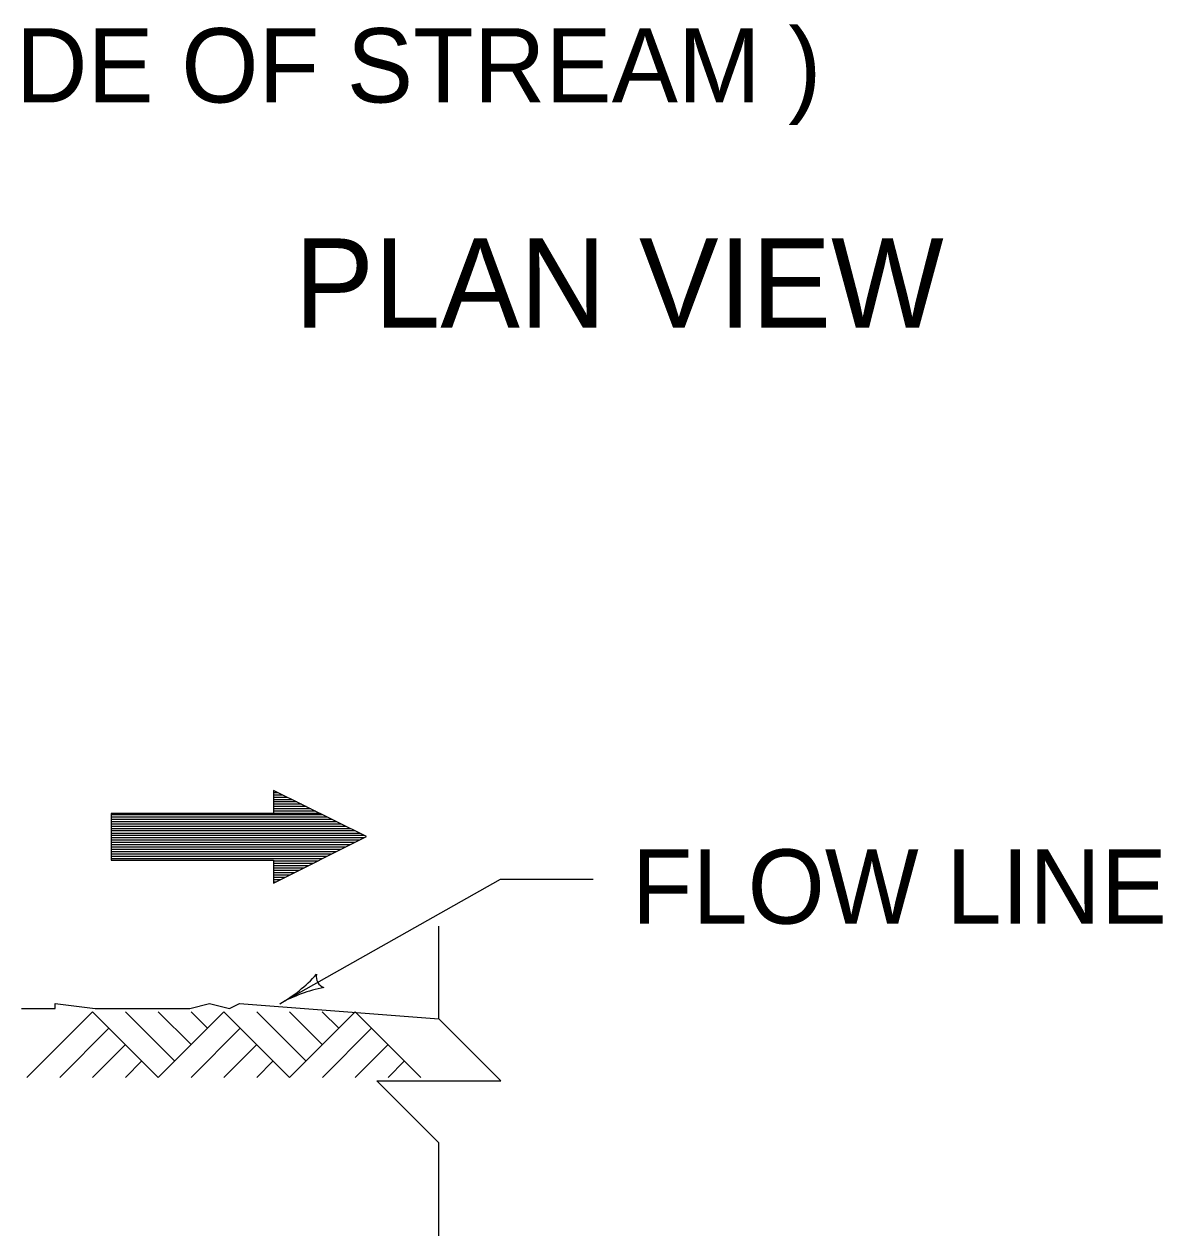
# Model space of a CAD drawing. Extents: x 1007 to 1035.5, y 1000.5 to 1021.5.
# Drawn here: x 1019.589 to 1022.654, y 1013.233 to 1016.494 of the extents above; entities that cross this region are included whole.
import ezdxf

# ---------------------------------------------------------------- set-up
doc = ezdxf.new("R2010")
doc.units = 0
doc.layers.add('Level 1', color=7, linetype='Continuous')

msp = doc.modelspace()

# ---------------------------------------------------------------- linework, layer by layer
at = {"layer": 'Level 1'}
for p, q in [((1020.8705, 1014.1922), (1020.2768, 1013.8577)), ((1021.1205, 1014.1922), (1020.8705, 1014.1922)), ((1019.5958, 1013.6594), (1019.7726, 1013.8363)), ((1019.7726, 1013.8363), (1019.9494, 1013.6594)), ((1019.8611, 1013.8363), (1019.9936, 1013.7037)), ((1019.9493, 1013.8363), (1020.0378, 1013.7478)), ((1019.9494, 1013.6594), (1020.1262, 1013.8363)), ((1020.0378, 1013.8363), (1020.082, 1013.792)), ((1020.1262, 1013.8363), (1020.303, 1013.6594)), ((1020.2147, 1013.8363), (1020.3472, 1013.7037)), ((1020.303, 1013.6594), (1020.4798, 1013.8363)), ((1020.303, 1013.8363), (1020.3913, 1013.7478)), ((1020.3913, 1013.8363), (1020.4356, 1013.792)), ((1020.4798, 1013.8363), (1020.6566, 1013.6594)), ((1019.6843, 1013.6594), (1019.8168, 1013.792)), ((1020.0378, 1013.6594), (1020.1704, 1013.792)), ((1020.3914, 1013.6594), (1020.524, 1013.792)), ((1019.7726, 1013.6594), (1019.861, 1013.7478)), ((1020.1262, 1013.6594), (1020.2146, 1013.7478)), ((1020.4798, 1013.6594), (1020.5682, 1013.7478)), ((1019.861, 1013.6594), (1019.9052, 1013.7037)), ((1020.2146, 1013.6594), (1020.2588, 1013.7037)), ((1020.5682, 1013.6594), (1020.6123, 1013.7037))]:
    msp.add_line(p, q, dxfattribs=at)
msp.add_lwpolyline([(1020.5101, 1014.3076), (1020.2601, 1014.4321), (1020.2601, 1014.3696), (1019.8226, 1014.3696), (1019.8226, 1014.2446), (1020.2601, 1014.2446), (1020.2601, 1014.1821)], close=True, dxfattribs=at)
for points in [[(1020.2603, 1014.432), (1020.2601, 1014.432)], [(1020.2728, 1014.4258), (1020.2601, 1014.4258)], [(1020.2853, 1014.4195), (1020.2601, 1014.4195)], [(1020.2979, 1014.4133), (1020.2601, 1014.4133)], [(1020.3104, 1014.407), (1020.2601, 1014.407)], [(1020.323, 1014.4008), (1020.2601, 1014.4008)], [(1020.3858, 1014.3695), (1019.8226, 1014.3695)], [(1020.3356, 1014.3945), (1020.2601, 1014.3945)], [(1020.3481, 1014.3883), (1020.2601, 1014.3883)], [(1020.3607, 1014.382), (1020.2601, 1014.382)], [(1020.3732, 1014.3758), (1020.2601, 1014.3758)], [(1020.392, 1014.3664), (1019.8226, 1014.3664)], [(1020.4046, 1014.3602), (1019.8226, 1014.3602)], [(1020.4171, 1014.3539), (1019.8226, 1014.3539)], [(1020.4297, 1014.3477), (1019.8226, 1014.3477)], [(1020.4422, 1014.3414), (1019.8226, 1014.3414)], [(1020.4548, 1014.3352), (1019.8226, 1014.3352)], [(1020.4673, 1014.3289), (1019.8226, 1014.3289)], [(1020.4798, 1014.3227), (1019.8226, 1014.3227)], [(1020.4924, 1014.3164), (1019.8226, 1014.3164)], [(1020.4924, 1014.3164), (1019.8226, 1014.3164)], [(1020.5049, 1014.3102), (1019.8226, 1014.3102)], [(1020.5028, 1014.3039), (1019.8226, 1014.3039)], [(1020.4903, 1014.2977), (1019.8226, 1014.2977)], [(1020.4778, 1014.2913), (1019.8226, 1014.2913)], [(1020.4654, 1014.2851), (1019.8226, 1014.2851)], [(1020.453, 1014.2788), (1019.8226, 1014.2788)], [(1020.4405, 1014.2726), (1019.8226, 1014.2726)], [(1020.4281, 1014.2663), (1019.8226, 1014.2663)], [(1020.4156, 1014.2601), (1019.8226, 1014.2601)], [(1020.4032, 1014.2538), (1019.8226, 1014.2538)], [(1020.3907, 1014.2476), (1019.8226, 1014.2476)], [(1020.3783, 1014.2413), (1020.2601, 1014.2413)], [(1020.3658, 1014.2351), (1020.2601, 1014.2351)], [(1020.3658, 1014.2351), (1020.2601, 1014.2351)], [(1020.3533, 1014.2288), (1020.2601, 1014.2288)], [(1020.3409, 1014.2226), (1020.2601, 1014.2226)], [(1020.3284, 1014.2163), (1020.2601, 1014.2163)], [(1020.316, 1014.2101), (1020.2601, 1014.2101)], [(1020.3035, 1014.2038), (1020.2601, 1014.2038)], [(1020.2911, 1014.1976), (1020.2601, 1014.1976)], [(1020.2786, 1014.1913), (1020.2601, 1014.1913)], [(1020.2662, 1014.1851), (1020.2601, 1014.1851)], [(1020.705, 1013.2333), (1020.705, 1013.4833), (1020.5383, 1013.65), (1020.8717, 1013.65), (1020.705, 1013.8167), (1020.705, 1014.0667)], [(1019.5813, 1013.8448), (1019.672, 1013.8448), (1019.672, 1013.8582), (1019.7793, 1013.8448), (1020.0342, 1013.8448), (1020.0878, 1013.8582), (1020.1415, 1013.8448), (1020.1683, 1013.8582), (1020.705, 1013.8167)]]:
    msp.add_lwpolyline(points, dxfattribs=at)
for centre, radius, start, end in [((1020.0849, 1014.1983), 0.3909, 299.399, 318.0678), ((1020.4064, 1013.9306), 0.0313, 168.1736, 250.2903), ((1020.4687, 1013.5171), 0.3909, 100.7461, 119.3929), ((1020.0849, 1014.1983), 0.3909, 299.3868, 299.399)]:
    msp.add_arc(centre, radius, start, end, dxfattribs=at)

# ---------------------------------------------------------------- texts
for s, height, p in [('( ALTERNATE FROM ONE SIDE OF STREAM TO OTHER SIDE OF STREAM )', 0.2, (1012.1956, 1016.2835)), ('PLAN VIEW', 0.24, (1020.3166, 1015.6776)), ('FLOW LINE', 0.2, (1021.2245, 1014.0732))]:
    msp.add_text(s, height=height, dxfattribs=at).set_placement(p)

doc.saveas('drawing.dxf')
